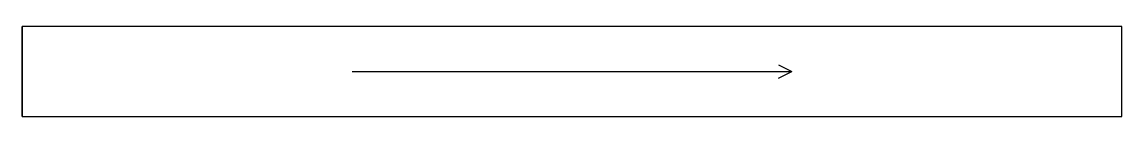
# Model space of a CAD drawing. Header units: millimetres. Extents: x 0 to 612, y 0 to 50.
import ezdxf

# ---------------------------------------------------------------- set-up
doc = ezdxf.new("R2010")
doc.units = ezdxf.units.MM
for name, color, linetype in [('EDGE_BANDING', 7, 'Continuous'), ('GRAIN_DIRECTION', 3, 'Continuous'), ('OUTSIDE_THROUGH', 7, 'Continuous')]:
    doc.layers.add(name, color=color, linetype=linetype)

msp = doc.modelspace()

# ---------------------------------------------------------------- linework, layer by layer
at = {"layer": 'EDGE_BANDING'}
for q in [(0, 50), (612, 0)]:
    msp.add_line((0, 0), q, dxfattribs=at)
at = {"layer": 'GRAIN_DIRECTION'}
for p in [(183.6, 25), (420.9, 28.75), (420.9, 21.25)]:
    msp.add_line(p, (428.4, 25), dxfattribs=at)
at = {"layer": 'OUTSIDE_THROUGH'}
msp.add_lwpolyline([(0, 0), (612, 0), (612, 50), (0, 50)], close=True, dxfattribs=at)

doc.saveas('drawing.dxf')
